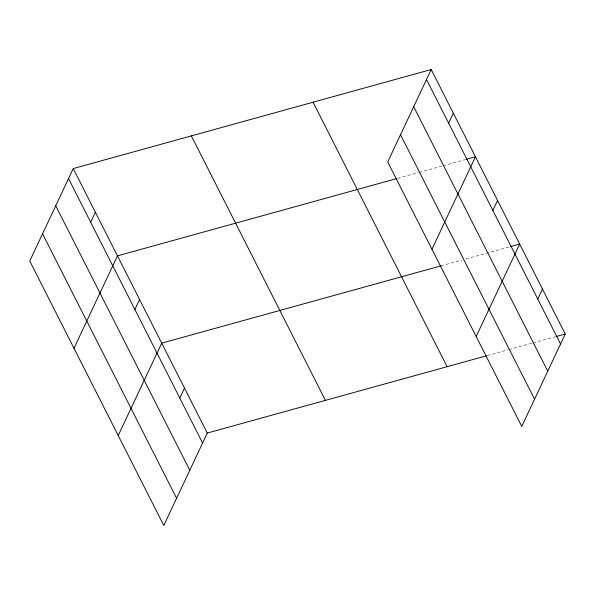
<?xml version="1.0" encoding="UTF-8"?>
<svg xmlns="http://www.w3.org/2000/svg" width="595" height="595" viewBox="0 0 595 595"><rect width="100%" height="100%" fill="white"/><g stroke="black" fill="none" stroke-linecap="round" stroke-linejoin="round"><path stroke-width="0.45" stroke-dasharray="2.98 2.23" d="M397.579 178.351L418.166 172.654M419.059 172.409L442.33 165.968M443.223 165.722L465.595 159.527M440.925 265.876L462.397 259.926M465.982 258.937L509.833 246.806M487.394 355.542L507.974 349.853M508.866 349.6L532.138 343.166M533.031 342.913L555.403 336.725"/><path stroke-width="0.89" d="M431.204 69.526L387.717 161.944L521.763 426.422L565.25 334.003L431.204 69.526L73.237 168.578L29.75 260.997L163.796 525.474L207.283 433.056L486.494 355.795M90.656 222.21L95.356 212.222M73.981 348.276L117.475 255.857L396.687 178.597M134.887 309.482L139.587 299.493M118.219 435.547L161.706 343.137L440.925 265.876M179.794 398.085L184.495 388.096M448.623 123.158L453.323 113.169M431.955 249.223L475.442 156.805L466.495 159.281M492.861 210.429L497.561 200.441M476.186 336.495L519.673 244.084L510.726 246.561M537.761 299.032L542.462 289.044M556.303 336.48L565.25 334.003M426.503 79.514L560.549 343.992M413.704 106.721L547.75 371.191M400.517 134.745L534.563 399.215M313.074 102.214L447.12 366.691M191.367 135.891L325.413 400.368M73.237 168.578L207.283 433.056M68.537 178.567L202.583 443.044M55.737 205.773L189.783 470.243M42.55 233.798L176.596 498.268"/></g></svg>
